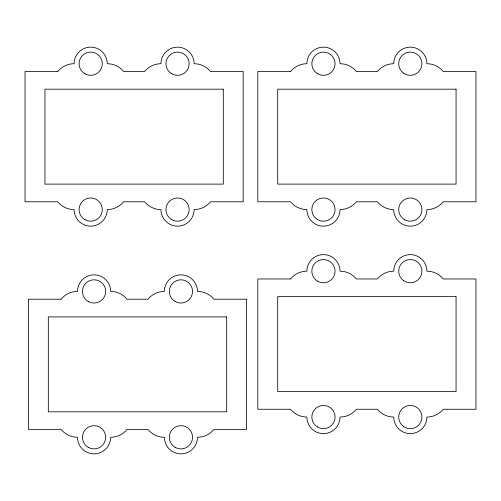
<?xml version="1.0" encoding="UTF-8"?>
<svg xmlns="http://www.w3.org/2000/svg" width="501" height="501" viewBox="0 0 501 501"><rect width="100%" height="100%" fill="white"/><g stroke="black" fill="none" stroke-linecap="round" stroke-linejoin="round"><path stroke-width="0.75" d="M57.765 71.505L25.05 71.505L25.05 201.79L57.765 201.79A21.048 21.048 0 0 0 74.117 209.581A16.577 16.577 0 0 0 90.687 226.158A16.577 16.577 0 0 0 107.264 209.581A21.048 21.048 0 0 0 123.615 201.79L144.62 201.79A21.048 21.048 0 0 0 160.971 209.581A16.577 16.577 0 0 0 177.548 226.158A16.577 16.577 0 0 0 194.125 209.581A21.048 21.048 0 0 0 210.47 201.79L243.185 201.79L243.185 71.505L210.47 71.505A21.048 21.048 0 0 0 194.125 63.715A16.577 16.577 0 0 0 177.548 47.138A16.577 16.577 0 0 0 160.971 63.715A21.048 21.048 0 0 0 144.62 71.505L123.615 71.505A21.048 21.048 0 0 0 107.264 63.715A16.577 16.577 0 0 0 90.687 47.138A16.577 16.577 0 0 0 74.117 63.715A21.048 21.048 0 0 0 57.765 71.505M290.53 71.505L257.815 71.505L257.815 201.79L290.53 201.79A21.048 21.048 0 0 0 306.875 209.581A16.577 16.577 0 0 0 323.452 226.158A16.577 16.577 0 0 0 340.029 209.581A21.048 21.048 0 0 0 356.38 201.79L377.385 201.79A21.048 21.048 0 0 0 393.736 209.581A16.577 16.577 0 0 0 410.313 226.158A16.577 16.577 0 0 0 426.883 209.581A21.048 21.048 0 0 0 443.235 201.79L475.95 201.79L475.95 71.505L443.235 71.505A21.048 21.048 0 0 0 426.883 63.715A16.577 16.577 0 0 0 410.313 47.138A16.577 16.577 0 0 0 393.736 63.715A21.048 21.048 0 0 0 377.385 71.505L356.38 71.505A21.048 21.048 0 0 0 340.029 63.715A16.577 16.577 0 0 0 323.452 47.138A16.577 16.577 0 0 0 306.875 63.715A21.048 21.048 0 0 0 290.53 71.505M223.296 89.184L44.94 89.184L44.94 184.111L223.296 184.111L223.296 89.184M456.06 89.184L277.704 89.184L277.704 184.111L456.06 184.111L456.06 89.184M290.53 278.969L257.815 278.969L257.815 409.254L290.53 409.254A21.048 21.048 0 0 0 306.875 417.045A16.577 16.577 0 0 0 323.452 433.622A16.577 16.577 0 0 0 340.029 417.045A21.048 21.048 0 0 0 356.38 409.254L377.385 409.254A21.048 21.048 0 0 0 393.736 417.045A16.577 16.577 0 0 0 410.313 433.622A16.577 16.577 0 0 0 426.883 417.045A21.048 21.048 0 0 0 443.235 409.254L475.95 409.254L475.95 278.969L443.235 278.969A21.048 21.048 0 0 0 426.883 271.179A16.577 16.577 0 0 0 410.313 254.602A16.577 16.577 0 0 0 393.736 271.179A21.048 21.048 0 0 0 377.385 278.969L356.38 278.969A21.048 21.048 0 0 0 340.029 271.179A16.577 16.577 0 0 0 323.452 254.602A16.577 16.577 0 0 0 306.875 271.179A21.048 21.048 0 0 0 290.53 278.969M456.06 296.648L277.704 296.648L277.704 391.575L456.06 391.575L456.06 296.648M61.141 299.21L28.425 299.21L28.425 429.495L61.141 429.495A21.048 21.048 0 0 0 77.486 437.285A16.577 16.577 0 0 0 94.063 453.862A16.577 16.577 0 0 0 110.64 437.285A21.048 21.048 0 0 0 126.991 429.495L147.995 429.495A21.048 21.048 0 0 0 164.347 437.285A16.577 16.577 0 0 0 180.917 453.862A16.577 16.577 0 0 0 197.494 437.285A21.048 21.048 0 0 0 213.846 429.495L246.561 429.495L246.561 299.21L213.846 299.21A21.048 21.048 0 0 0 197.494 291.419A16.577 16.577 0 0 0 180.917 274.842A16.577 16.577 0 0 0 164.347 291.419A21.048 21.048 0 0 0 147.995 299.21L126.991 299.21A21.048 21.048 0 0 0 110.64 291.419A16.577 16.577 0 0 0 94.063 274.842A16.577 16.577 0 0 0 77.486 291.419A21.048 21.048 0 0 0 61.141 299.21M226.671 316.889L48.315 316.889L48.315 411.816L226.671 411.816L226.671 316.889M317.653 219.632A11.604 11.604 0 0 0 335.056 209.581A11.604 11.604 0 0 0 317.653 199.53A11.604 11.604 0 0 0 317.653 219.632M404.507 219.632A11.604 11.604 0 0 0 421.911 209.581A11.604 11.604 0 0 0 404.507 199.53A11.604 11.604 0 0 0 404.507 219.632M403.631 73.202A11.604 11.604 0 0 0 421.867 64.761A11.604 11.604 0 0 0 405.434 53.187A11.604 11.604 0 0 0 403.631 73.202M317.653 73.766A11.604 11.604 0 0 0 335.056 63.715A11.604 11.604 0 0 0 317.653 53.67A11.604 11.604 0 0 0 317.653 73.766M84.888 219.632A11.604 11.604 0 0 0 102.292 209.581A11.604 11.604 0 0 0 84.888 199.53A11.604 11.604 0 0 0 84.888 219.632M171.743 219.632A11.604 11.604 0 0 0 189.146 209.581A11.604 11.604 0 0 0 171.743 199.53A11.604 11.604 0 0 0 171.743 219.632M171.743 73.766A11.604 11.604 0 0 0 189.146 63.715A11.604 11.604 0 0 0 171.743 53.67A11.604 11.604 0 0 0 171.743 73.766M84.888 73.766A11.604 11.604 0 0 0 102.292 63.715A11.604 11.604 0 0 0 84.888 53.67A11.604 11.604 0 0 0 84.888 73.766M88.264 447.33A11.604 11.604 0 0 0 105.667 437.285A11.604 11.604 0 0 0 88.264 427.234A11.604 11.604 0 0 0 88.264 447.33M175.118 447.33A11.604 11.604 0 0 0 192.522 437.285A11.604 11.604 0 0 0 175.118 427.234A11.604 11.604 0 0 0 175.118 447.33M175.118 301.47A11.604 11.604 0 0 0 192.522 291.419A11.604 11.604 0 0 0 175.118 281.368A11.604 11.604 0 0 0 175.118 301.47M88.264 301.47A11.604 11.604 0 0 0 105.667 291.419A11.604 11.604 0 0 0 88.264 281.368A11.604 11.604 0 0 0 88.264 301.47M317.653 427.09A11.604 11.604 0 0 0 335.056 417.045A11.604 11.604 0 0 0 317.653 406.994A11.604 11.604 0 0 0 317.653 427.09M403.631 426.533A11.604 11.604 0 0 0 421.867 418.084A11.604 11.604 0 0 0 405.434 406.518A11.604 11.604 0 0 0 403.631 426.533M403.631 280.666A11.604 11.604 0 0 0 421.867 272.218A11.604 11.604 0 0 0 405.434 260.652A11.604 11.604 0 0 0 403.631 280.666M317.653 281.23A11.604 11.604 0 0 0 335.056 271.179A11.604 11.604 0 0 0 317.653 261.127A11.604 11.604 0 0 0 317.653 281.23"/></g></svg>
